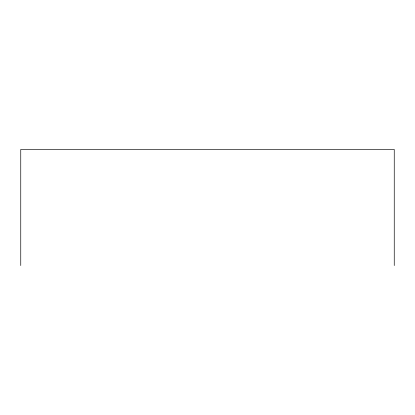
<?xml version="1.0" encoding="UTF-8"?>
<svg xmlns="http://www.w3.org/2000/svg" width="415" height="415" viewBox="0 0 415 415"><rect width="100%" height="100%" fill="white"/><g stroke="black" fill="none" stroke-linecap="round" stroke-linejoin="round"><path stroke-width="0.62" d="M394.25 265.548L394.25 149.452L20.75 149.452L20.75 265.548"/></g></svg>
